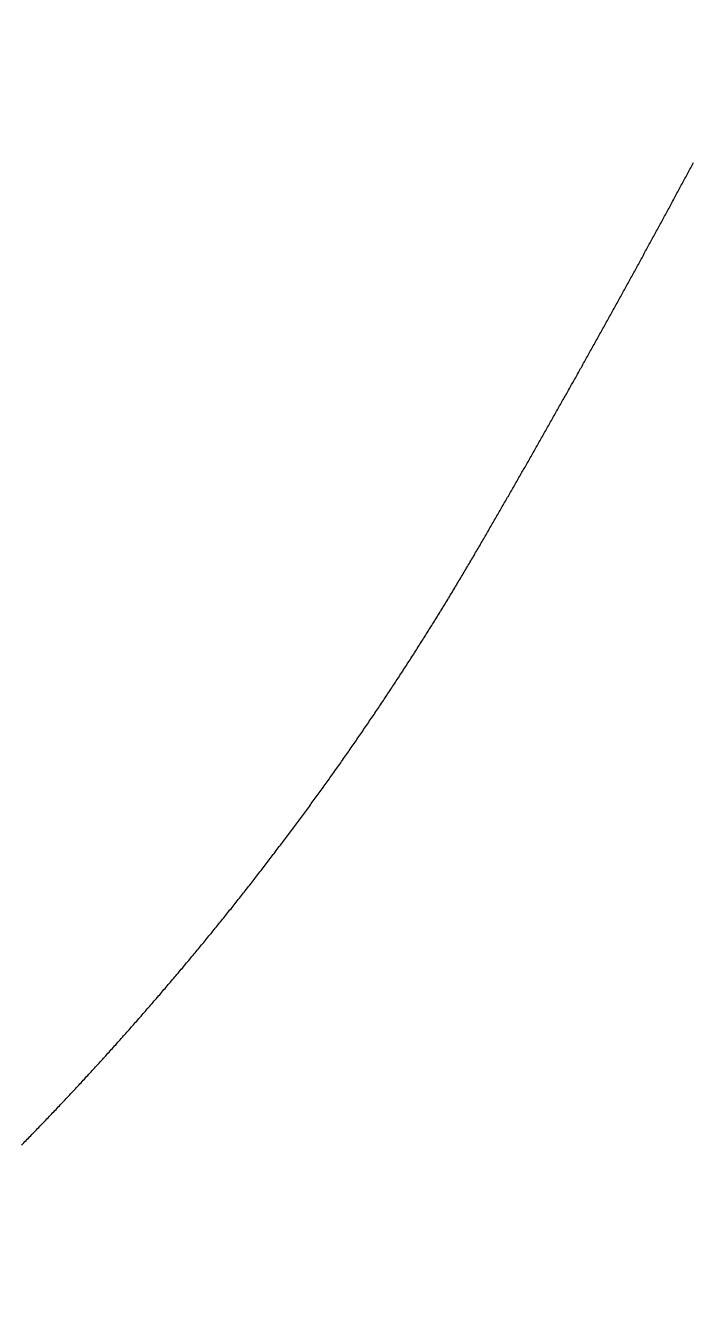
# Model space of a CAD drawing. Extents: x 527 to 614, y 487 to 635.
# Drawn here: x 597.58 to 600.41, y 519.82 to 525.26 of the extents above; entities that cross this region are included whole.
import ezdxf

# ---------------------------------------------------------------- set-up
doc = ezdxf.new("R2010")
doc.units = 0
doc.header["$MEASUREMENT"] = 0
for name, color, linetype in [('1', 4, 'Continuous'), ('204', 7, 'Continuous'), ('SPA', 2, 'Continuous')]:
    doc.layers.add(name, color=color, linetype=linetype)

# ---------------------------------------------------------------- blocks, each defined once
blk = doc.blocks.new('55')
at = {"layer": '204', "color": 4, "linetype": 'Continuous'}
for points in [[(-0.891503, 0.445256, -0.00000105), (-0.926293, 0.407867, -0.00000106), (-0.961083, 0.370477, -0.00000105), (-0.995873, 0.333087, -0.00000098), (-1.030664, 0.295698, -0.00000094), (-1.065456, 0.258308, -0.0000009), (-1.100247, 0.220917, -0.00000086), (-1.13504, 0.183527, -0.00000081), (-1.169832, 0.146137, -0.00000077), (-1.204625, 0.108746, -0.00000072), (-1.239418, 0.071355, -0.00000068), (-1.274211, 0.033965, -0.00000064), (-1.309005, -0.003426, -0.0000006), (-1.343799, -0.040817, -0.00000055), (-1.378593, -0.078208, -0.00000051), (-1.413388, -0.1156, -0.00000046), (-1.448182, -0.152991, -0.00000042), (-1.482977, -0.190382, -0.00000038), (-1.517772, -0.227774, -0.00000034), (-1.552567, -0.265165, -0.00000029), (-1.587362, -0.302557, -0.00000025), (-1.622158, -0.339948, -0.0000002), (-1.656953, -0.37734, -0.00000016), (-1.691748, -0.414732, -0.00000012), (-1.726544, -0.452123, -0.00000007), (-1.76134, -0.489515, -0.00000003), (-1.796135, -0.526907)], [(-1.830931, -0.564299, 0.00000004), (-1.865726, -0.60169, 0.00000006), (-1.900522, -0.639082, 0.00000005), (-1.935318, -0.676474, 0.00000005), (-1.970113, -0.713866, 0.00000005), (-2.004909, -0.751257, 0.00000005), (-2.039704, -0.788649, 0.00000005), (-2.0745, -0.826041, 0.00000005), (-2.109295, -0.863433, 0.00000005), (-2.144091, -0.900825, 0.00000005), (-2.178886, -0.938217, 0.00000005), (-2.213682, -0.975608, 0.00000005), (-2.248478, -1.013, 0.00000005), (-2.283273, -1.050392, 0.00000005), (-2.318069, -1.087784, 0.00000005), (-2.352864, -1.125176, 0.00000005), (-2.38766, -1.162568, 0.00000005), (-2.422455, -1.19996, 0.00000005), (-2.45725, -1.237351, 0.00000005), (-2.492046, -1.274743, 0.00000005), (-2.526841, -1.312135, 0.00000005), (-2.561637, -1.349527, 0.00000005), (-2.596432, -1.386919, 0.00000005), (-2.631228, -1.424311, 0.00000005), (-2.666023, -1.461703, 0.00000005), (-2.700818, -1.499095, 0.00000005), (-2.735614, -1.536487, 0.00000005), (-2.770409, -1.573879, 0.00000005), (-2.805205, -1.611271, 0.00000005), (-2.84, -1.648663, 0.00000005), (-2.874795, -1.686055, 0.00000005), (-2.909591, -1.723447, 0.00000005), (-2.944386, -1.760839, 0.00000005), (-2.979181, -1.798231, 0.00000005), (-3.013977, -1.835623, 0.00000005), (-3.048772, -1.873015, 0.00000005), (-3.083567, -1.910407, 0.00000005), (-3.118363, -1.947799, 0.00000005), (-3.153158, -1.985191, 0.00000005), (-3.187953, -2.022583, 0.00000005), (-3.222749, -2.059975, 0.00000005), (-3.257544, -2.097367, 0.00000005), (-3.292339, -2.134759, 0.00000005), (-3.327135, -2.172151, 0.00000005), (-3.36193, -2.209543, 0.00000005), (-3.396725, -2.246935, 0.00000005), (-3.43152, -2.284328, 0.00000005), (-3.466316, -2.32172, 0.00000005), (-3.501111, -2.359112, 0.00000005), (-3.535906, -2.396504, 0.00000005), (-3.570701, -2.433896, 0.00000005), (-3.605496, -2.471288, 0.00000005), (-3.640292, -2.50868, 0.00000005), (-3.675087, -2.546073, 0.00000005), (-3.709882, -2.583465, 0.00000005), (-3.744677, -2.620857, 0.00000005), (-3.779472, -2.658249, 0.00000005), (-3.814267, -2.695641, 0.00000005), (-3.849063, -2.733033, 0.00000005), (-3.883858, -2.770426, 0.00000005), (-3.918653, -2.807818, 0.00000005), (-3.953448, -2.84521, 0.00000005), (-3.988243, -2.882602, 0.00000005), (-4.023038, -2.919995, 0.00000005), (-4.057833, -2.957387, 0.00000005), (-4.092628, -2.994779, 0.00000005), (-4.127423, -3.032171, 0.00000005), (-4.162218, -3.069564, 0.00000005), (-4.197014, -3.106956, 0.00000005), (-4.231809, -3.144348, 0.00000005), (-4.266604, -3.18174, 0.00000005), (-4.301399, -3.219133, 0.00000005), (-4.336194, -3.256525, 0.00000005), (-4.370989, -3.293917, 0.00000005), (-4.405784, -3.33131, 0.00000005), (-4.440579, -3.368702, 0.00000005), (-4.475374, -3.406094, 0.00000005), (-4.510169, -3.443487, 0.00000005), (-4.544964, -3.480879, 0.00000005), (-4.579759, -3.518271, 0.00000005), (-4.614554, -3.555664, 0.00000005), (-4.649349, -3.593056, 0.00000005), (-4.684144, -3.630448, 0.00000005), (-4.718938, -3.667841, 0.00000005), (-4.753733, -3.705233, 0.00000005), (-4.788528, -3.742626, 0.00000005), (-4.823323, -3.780018, 0.00000005), (-4.858118, -3.81741, 0.00000005), (-4.892913, -3.854803, 0.00000006), (-4.927708, -3.892195, 0.00000006), (-4.962503, -3.929588, 0.00000006), (-4.997298, -3.96698, 0.00000006), (-5.032093, -4.004373, 0.00000006), (-5.066888, -4.041765, 0.00000006), (-5.101682, -4.079158, 0.00000005), (-5.136476, -4.116549, 0.00000006), (-5.171272, -4.153943, 0.00000006), (-5.206071, -4.19134, 0.00000005), (-5.240862, -4.228728, 0.00000005), (-5.275639, -4.266101, 0.00000006), (-5.310451, -4.303513, 0.00000009), (-5.345316, -4.340981, 0.00000005), (-5.380041, -4.378298, -0.00000007), (-5.414557, -4.415391, 0.00000008), (-5.44963, -4.453083, 0.00000052), (-5.485522, -4.491655, -0.00000005), (-5.51922, -4.527868, -0.00000193)], [(-5.549684, -4.560606, 0.00000062), (-5.588809, -4.602653, 0.00000589)], [(-0.839355, 0.466233), (-0.88808, 0.413868, -0.00000008), (-0.936805, 0.361503, -0.00000008), (-0.98553, 0.309139, -0.00000008), (-1.034255, 0.256774, -0.00000007), (-1.082979, 0.204409, -0.00000006), (-1.131704, 0.152045, -0.00000005), (-1.180429, 0.09968, -0.00000004), (-1.229154, 0.047316, -0.00000004), (-1.277879, -0.005049, -0.00000003), (-1.326604, -0.057414, -0.00000002), (-1.375329, -0.109779), (-1.424054, -0.162143), (-1.472779, -0.214508), (-1.521504, -0.266873)], [(-1.618954, -0.371602, 0.00000003), (-1.667679, -0.423967, 0.00000004), (-1.716404, -0.476332, 0.00000005), (-1.765129, -0.528696, 0.00000005), (-1.813854, -0.581061, 0.00000006), (-1.862579, -0.633426, 0.00000006), (-1.911304, -0.685791, 0.00000006), (-1.960029, -0.738156, 0.00000006), (-2.008754, -0.79052, 0.00000006), (-2.057479, -0.842885, 0.00000006), (-2.106204, -0.89525, 0.00000006), (-2.154929, -0.947615, 0.00000006), (-2.203654, -0.99998, 0.00000006), (-2.252379, -1.052345, 0.00000006), (-2.301104, -1.10471, 0.00000006), (-2.349829, -1.157075, 0.00000006), (-2.398553, -1.20944, 0.00000006), (-2.447278, -1.261805, 0.00000006), (-2.496003, -1.31417, 0.00000006), (-2.544728, -1.366535, 0.00000006), (-2.593453, -1.4189, 0.00000006), (-2.642177, -1.471265, 0.00000006), (-2.690902, -1.52363, 0.00000006), (-2.739627, -1.575995, 0.00000006), (-2.788352, -1.62836, 0.00000006), (-2.837076, -1.680725, 0.00000006), (-2.885801, -1.73309, 0.00000006), (-2.934526, -1.785455, 0.00000006), (-2.983251, -1.83782, 0.00000006), (-3.031975, -1.890185, 0.00000006), (-3.0807, -1.94255, 0.00000006), (-3.129424, -1.994915, 0.00000006), (-3.178149, -2.04728, 0.00000006), (-3.226874, -2.099646, 0.00000006), (-3.275598, -2.152011, 0.00000006), (-3.324323, -2.204376, 0.00000006), (-3.373047, -2.256741, 0.00000006), (-3.421772, -2.309106, 0.00000006), (-3.470497, -2.361471, 0.00000006), (-3.519221, -2.413837, 0.00000006), (-3.567946, -2.466202, 0.00000006), (-3.61667, -2.518567, 0.00000006), (-3.665395, -2.570932, 0.00000006), (-3.714119, -2.623298, 0.00000006), (-3.762844, -2.675663, 0.00000006), (-3.811568, -2.728028, 0.00000006), (-3.860293, -2.780394, 0.00000006), (-3.909017, -2.832759, 0.00000006), (-3.957741, -2.885124, 0.00000006), (-4.006466, -2.93749, 0.00000006), (-4.05519, -2.989855, 0.00000006), (-4.103915, -3.04222, 0.00000006), (-4.152639, -3.094586, 0.00000006), (-4.201363, -3.146951, 0.00000006), (-4.250088, -3.199317, 0.00000006), (-4.298812, -3.251682, 0.00000006), (-4.347536, -3.304048, 0.00000006), (-4.39626, -3.356413, 0.00000006), (-4.444985, -3.408778, 0.00000006), (-4.493709, -3.461144, 0.00000006), (-4.542433, -3.513509, 0.00000006), (-4.591158, -3.565875, 0.00000006), (-4.639882, -3.61824, 0.00000006), (-4.688606, -3.670606, 0.00000006), (-4.73733, -3.722972, 0.00000007), (-4.786055, -3.775338, 0.00000007), (-4.834778, -3.827703, 0.00000006), (-4.883501, -3.880067, 0.00000007), (-4.932227, -3.932434, 0.00000007), (-4.980957, -3.984806, 0.00000006), (-5.029675, -4.037165, 0.00000006), (-5.078374, -4.089504, 0.00000007), (-5.127123, -4.141896, 0.00000008), (-5.175946, -4.194368, 0.00000008), (-5.224571, -4.246628, 0.00000009), (-5.272906, -4.298575, 0.00000013), (-5.32202, -4.35136, 0.00000019), (-5.372281, -4.405377, 0.00000015), (-5.419468, -4.456092, 0.00000002), (-5.462129, -4.501941, 0.00000026), (-5.516918, -4.560825, 0.00000053), (-5.601305, -4.651521, 0.00000027), (-5.711819, -4.770296, 0.00000014)]]:
    blk.add_lwpolyline(points, format="xyb", dxfattribs=at)
for centre, radius, start, end in [((-17.168326, 9.490921), 19.975, 312.58861, 338.63537), ((-17.168326, 9.490921), 19.995, 312.58861, 338.63537), ((-17.168326, 9.490921), 20.005, 312.58855, 338.63544), ((-17.168326, 9.490921), 20.025, 312.58855, 338.63544), ((-23.620653, 15.715316), 27.975, 313.98293, 328.91424), ((-23.620653, 15.715316), 27.995, 313.98293, 328.91424), ((-23.620653, 15.715316), 28.005, 313.9829, 328.91427), ((-23.620653, 15.715316), 28.025, 313.9829, 328.91427), ((-62.427063, 51.09021), 79.975, 316.277, 320.96329), ((-62.427063, 51.09021), 79.995, 316.277, 320.96329), ((-62.427063, 51.09021), 80.005, 316.277, 320.96329), ((-62.427063, 51.09021), 80.025, 316.277, 320.96329), ((89.014102, -92.312677), 129.26204, 134.10903, 135.76327), ((89.014102, -92.312677), 129.19715, 134.11023, 136.87079), ((89.014102, -92.312677), 129.18215, 134.11023, 136.87079), ((89.014102, -92.312677), 129.24704, 134.10903, 135.76327)]:
    blk.add_arc(centre, radius, start, end, dxfattribs=at)
blk = doc.blocks.new('2010VANGUARD')
at = {"layer": 'SPA'}
blk.add_lwpolyline([(70.6632, 15.4355, 0.000522), (70.6831, 15.4559, 0.00052), (70.7029, 15.4762, 0.000509), (70.7226, 15.4966, 0.000506), (70.7423, 15.5171, 0.000507), (70.762, 15.5376, 0.000508), (70.7816, 15.5581, 0.000509), (70.8012, 15.5787, 0.000509), (70.8207, 15.5993, 0.00051), (70.8403, 15.62, 0.000511), (70.8597, 15.6407, 0.000511), (70.8791, 15.6614, 0.000513), (70.8986, 15.6823, 0.000512), (70.9179, 15.7031, 0.000513), (70.9372, 15.7239, 0.000514), (70.9565, 15.7449, 0.000515), (70.9757, 15.7658, 0.000515), (70.9949, 15.7869, 0.000516), (71.014, 15.8079, 0.000516), (71.0331, 15.829, 0.000517), (71.0522, 15.8501, 0.000518), (71.0712, 15.8713, 0.000519), (71.0902, 15.8925, 0.00052), (71.1091, 15.9138, 0.00052), (71.128, 15.9351, 0.000521), (71.1468, 15.9564, 0.000522), (71.1657, 15.9778, 0.000523), (71.1844, 15.9993, 0.000523), (71.2031, 16.0207, 0.000525), (71.2218, 16.0423, 0.000525), (71.2405, 16.0638, 0.000526), (71.2591, 16.0854, 0.000527), (71.2776, 16.1071, 0.000528), (71.2961, 16.1288, 0.000529), (71.3146, 16.1505, 0.00053), (71.3331, 16.1723, 0.00053), (71.3515, 16.1941, 0.000531), (71.3698, 16.216, 0.000532), (71.3881, 16.2379, 0.000533), (71.4063, 16.2598, 0.000534), (71.4246, 16.2819, 0.000535), (71.4427, 16.3039, 0.000536), (71.4608, 16.326, 0.000537), (71.4789, 16.3481, 0.000537), (71.497, 16.3703, 0.000538), (71.5149, 16.3925, 0.000539), (71.5329, 16.4147, 0.000541), (71.5508, 16.437, 0.000541), (71.5686, 16.4594, 0.000542), (71.5865, 16.4818, 0.000543), (71.6042, 16.5042, 0.000545), (71.6219, 16.5266, 0.000548), (71.6396, 16.5492, 0.000549), (71.6573, 16.5718, 0.000551), (71.6749, 16.5944, 0.000551), (71.6924, 16.617, 0.000551), (71.7099, 16.6397, 0.000552), (71.7273, 16.6625, 0.000553), (71.7447, 16.6852, 0.000554), (71.7621, 16.7081, 0.000554), (71.7794, 16.7309, 0.000555), (71.7966, 16.7538, 0.000556), (71.8138, 16.7768, 0.000556), (71.831, 16.7998, 0.000557), (71.8481, 16.8228, 0.000559), (71.8651, 16.8459, 0.000559), (71.8822, 16.869, 0.000559), (71.8991, 16.8922, 0.00056), (71.916, 16.9154, 0.000561), (71.9329, 16.9386, 0.000561), (71.9497, 16.9619, 0.000562), (71.9664, 16.9852, 0.000564), (71.9831, 17.0086, 0.000564), (71.9998, 17.032, 0.000565), (72.0164, 17.0554, 0.000566), (72.033, 17.0789, 0.000566), (72.0495, 17.1025, 0.000567), (72.0659, 17.126, 0.000568), (72.0823, 17.1496, 0.000568), (72.0987, 17.1733, 0.00057), (72.115, 17.197, 0.000571), (72.1312, 17.2207, 0.00057), (72.1474, 17.2445, 0.000565), (72.1635, 17.2682, 0.000559), (72.1795, 17.292, 0.000551), (72.1955, 17.3158, 0.000551), (72.2114, 17.3396, 0.000557), (72.2273, 17.3635, 0.000561), (72.2432, 17.3875, 0.000563), (72.259, 17.4115, 0.000565), (72.2747, 17.4355, 0.000569), (72.2904, 17.4596, 0.000572), (72.3061, 17.4838, 0.000574), (72.3217, 17.508, 0.000577), (72.3373, 17.5322, 0.000581), (72.3528, 17.5565, 0.000583), (72.3682, 17.5809, 0.000585), (72.3837, 17.6053, 0.000591), (72.3991, 17.6298, 0.000598), (72.4144, 17.6543, 0.000607), (72.4297, 17.6789, 0.000619), (72.445, 17.7037, 0.00062), (72.4602, 17.7284, 0.000615), (72.4754, 17.7531, 0.000613), (72.4905, 17.7779, 0.000613), (72.5055, 17.8027, 0.000609), (72.5204, 17.8275, 0.000597), (72.5351, 17.8522, 0.000567), (72.5497, 17.8767, 0.000509), (72.5641, 17.9009, 0.00047), (72.5783, 17.925, 0.00044), (72.5924, 17.949, 0.000409), (72.6064, 17.9729, 0.000372), (72.6203, 17.9966, 0.000339), (72.634, 18.0201, 0.000302), (72.6475, 18.0435, 0.000271), (72.661, 18.0667, 0.000238), (72.6744, 18.0899, 0.000213), (72.6877, 18.1129, 0.000189), (72.7008, 18.1358, 0.000168), (72.714, 18.1586, 0.000143), (72.727, 18.1813, 0.000119), (72.7399, 18.2039, 0.000089), (72.7528, 18.2264, 0.00008), (72.7658, 18.2489, 0.000088), (72.7787, 18.2715, 0.000093), (72.7916, 18.2941, 0.000097), (72.8045, 18.3167, 0.000099), (72.8175, 18.3393, 0.000101), (72.8304, 18.3619, 0.000102), (72.8433, 18.3846, 0.000104), (72.8562, 18.4073, 0.000106), (72.8691, 18.43, 0.00011), (72.882, 18.4527, 0.000113), (72.8949, 18.4754, 0.000115), (72.9078, 18.4982, 0.000116), (72.9207, 18.5209, 0.000116), (72.9336, 18.5437, 0.000117), (72.9464, 18.5664, 0.000118), (72.9593, 18.5892, 0.000118), (72.9721, 18.612, 0.000119), (72.985, 18.6348, 0.00012), (72.9978, 18.6576, 0.00012), (73.0106, 18.6805, 0.000121), (73.0234, 18.7033, 0.000122), (73.0362, 18.7261, 0.000123), (73.0491, 18.749, 0.000123), (73.0618, 18.7718, 0.000124), (73.0746, 18.7947, 0.000125), (73.0874, 18.8176, 0.000124), (73.1001, 18.8405, 0.000121), (73.1128, 18.8633, 0.00012), (73.1256, 18.8862, 0.00012), (73.1383, 18.9091, 0.00012), (73.151, 18.932, 0.00012), (73.1636, 18.9548, 0.000119), (73.1763, 18.9777, 0.000119), (73.189, 19.0006, 0.000119), (73.2016, 19.0235, 0.000119), (73.2143, 19.0464, 0.000119), (73.2269, 19.0693, 0.000118), (73.2395, 19.0923, 0.000118), (73.2521, 19.1152, 0.000118), (73.2647, 19.1381, 0.000118), (73.2773, 19.161, 0.000118), (73.2899, 19.184, 0.000118), (73.3024, 19.2069, 0.000117), (73.315, 19.2298, 0.000117), (73.3275, 19.2528, 0.000117), (73.34, 19.2758, 0.000117), (73.3525, 19.2987, 0.000117), (73.365, 19.3217, 0.000116), (73.3775, 19.3447, 0.000116), (73.39, 19.3676, 0.000116), (73.4025, 19.3906, 0.000116), (73.4149, 19.4136, 0.000116), (73.4274, 19.4366, 0.000115), (73.4398, 19.4596, 0.000115), (73.4522, 19.4826, 0.000115), (73.4646, 19.5056, 0.000115), (73.477, 19.5286, 0.000115), (73.4894, 19.5516, 0.000114), (73.5018, 19.5746, 0.000114), (73.5142, 19.5977, 0.000115), (73.5265, 19.6207, 0.000114), (73.5389, 19.6437, 0.000114)], format="xyb", dxfattribs=at)
at = {"layer": '1'}
blk.add_blockref('55', (75.7004, 15.0449), dxfattribs=at)

msp = doc.modelspace()

# ---------------------------------------------------------------- block references
at = {"layer": '1'}
msp.add_blockref('2010VANGUARD', (526.9005, 505.0267), dxfattribs=at)

doc.saveas('drawing.dxf')
